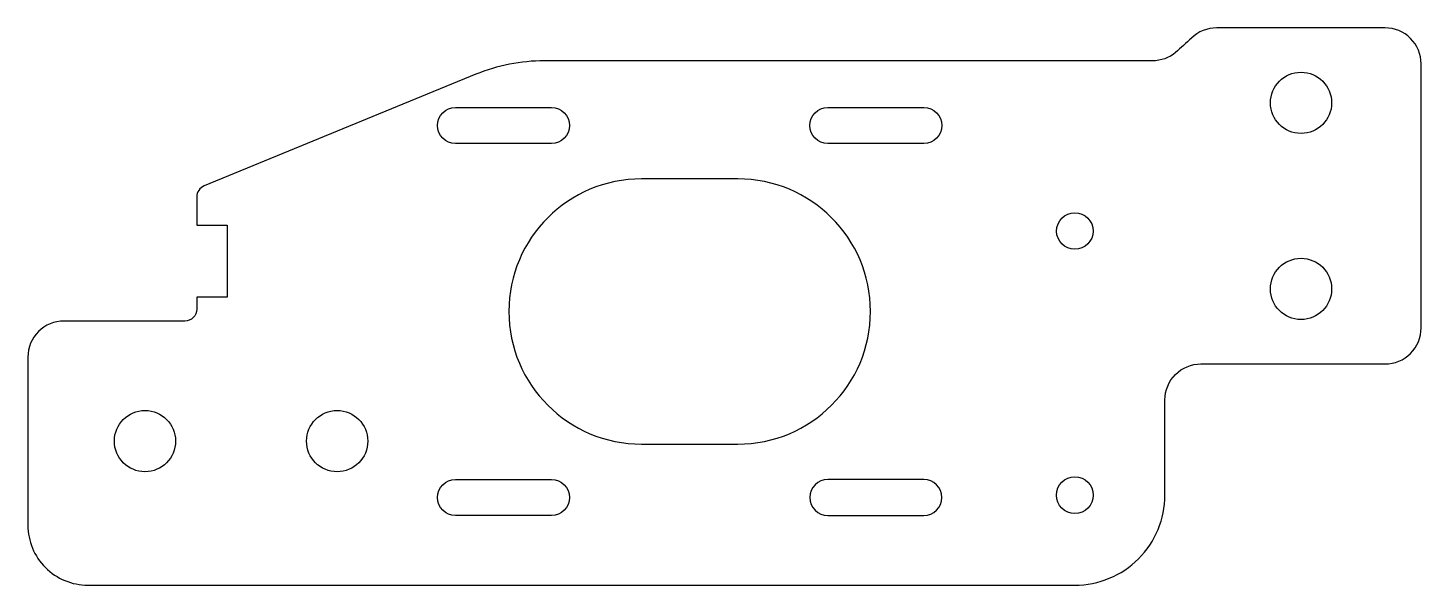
# Model space of a CAD drawing. Header units: millimetres. Extents: x -125 to -9, y -56 to -9.
import ezdxf

# ---------------------------------------------------------------- set-up
doc = ezdxf.new("R2010")
doc.units = ezdxf.units.MM
doc.layers.get('0').update_dxf_attribs({"linetype": 'CONTINUOUS'})

msp = doc.modelspace()

# ---------------------------------------------------------------- linework, layer by layer
for points in [[(-82, -11.85, 0.097856), (-87.71, -12.97), (-110.32, -22.27, 0.303521), (-110.94, -23.2), (-110.94, -25.53), (-108.4, -25.53), (-108.4, -31.53), (-110.94, -31.53), (-110.94, -32.53, -0.414214), (-111.94, -33.53), (-122, -33.53, 0.414214), (-125, -36.53), (-125, -50.53, 0.414214), (-120, -55.53), (-37.83, -55.53, 0.414214), (-30.33, -48.03), (-30.33, -40.1, -0.414214), (-27.33, -37.1), (-12, -37.1, 0.414214), (-9, -34.1), (-9, -18.5), (-9, -12.1, 0.414214), (-12, -9.1), (-26.02, -9.1, 0.195481), (-28.12, -9.95, -0.019514), (-29.45, -11.15, -0.175298), (-31.37, -11.85)], [(-81.4, -18.73), (-89.4, -18.73, -1), (-89.4, -15.73), (-81.4, -15.73, -1)], [(-50.4, -18.73), (-58.4, -18.73, -1), (-58.4, -15.73), (-50.4, -15.73, -1)], [(-65.9, -43.78, 1), (-65.9, -21.68), (-73.9, -21.68, 1), (-73.9, -43.78)], [(-89.4, -46.73), (-81.4, -46.73, -1), (-81.4, -49.73), (-89.4, -49.73, -1)], [(-50.4, -49.73, 1), (-50.4, -46.73), (-58.4, -46.73, 1), (-58.4, -49.73)]]:
    msp.add_lwpolyline(points, format="xyb", close=True)
for centre, radius in [((-19, -15.35), 2.55), ((-37.83, -26.03), 1.52), ((-19, -30.85), 2.55), ((-115.25, -43.53), 2.55), ((-99.25, -43.53), 2.55), ((-37.83, -48.03), 1.53)]:
    msp.add_circle(centre, radius)

doc.saveas('drawing.dxf')
